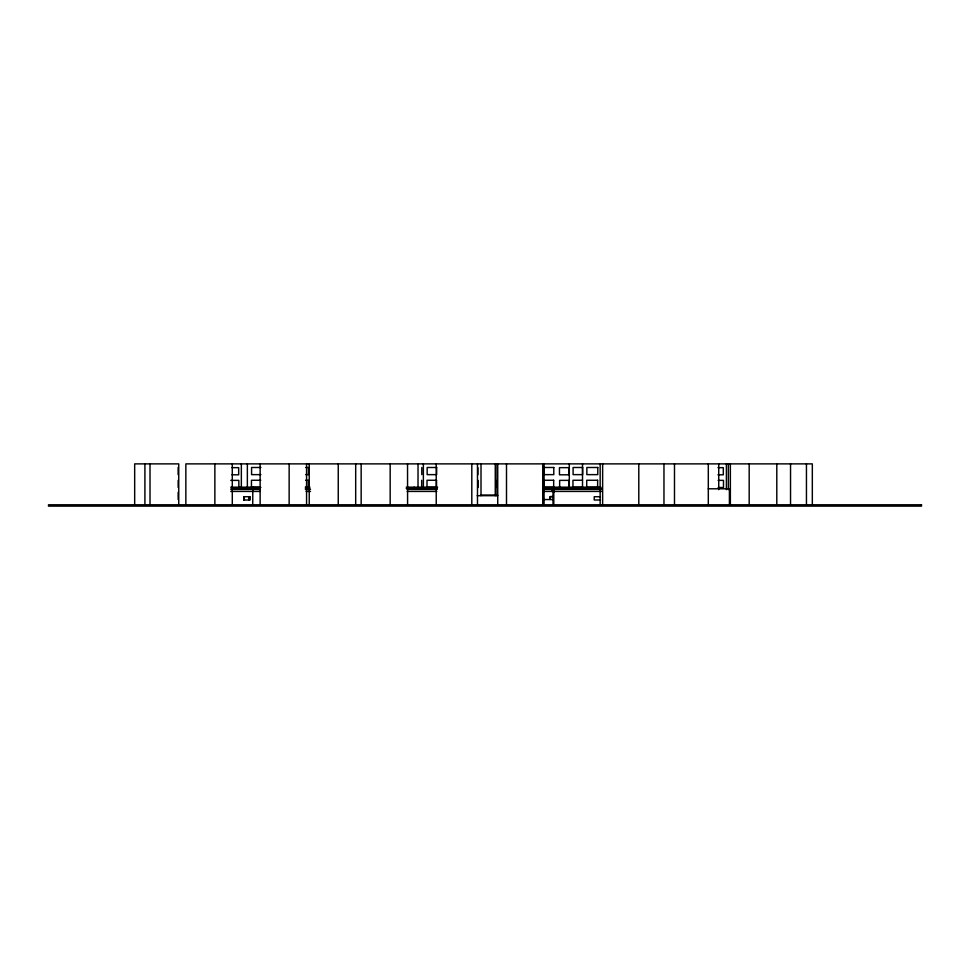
<?xml version="1.0" encoding="UTF-8"?>
<svg xmlns="http://www.w3.org/2000/svg" width="970" height="970" viewBox="0 0 970 970"><rect width="100%" height="100%" fill="white"/><g stroke="black" fill="none" stroke-linecap="round" stroke-linejoin="round"><path stroke-width="1.45" d="M260.906 467.491L251.582 467.491L251.582 474.633L260.906 474.633M305.744 467.491L308.472 467.491L308.472 474.633L305.744 474.633M231.939 467.649L238.681 467.649L238.681 474.803L231.939 474.803M717.945 467.649L723.305 467.649L723.305 474.803L717.945 474.803M230.751 480.368L238.838 480.368L238.838 487.51M260.772 480.259L251.448 480.259L251.448 487.401L260.772 487.401M305.598 480.259L308.314 480.259L308.314 487.401L305.598 487.401M582.473 480.259L572.955 480.259L572.955 487.401L582.473 487.401M718.127 480.368L723.487 480.368L723.487 487.51L718.127 487.51M230.714 487.183L260.554 487.183M305.308 487.183L309.976 487.183M406.26 487.183L437.628 487.183M543.818 487.183L600.854 487.183L600.854 488.468M231.2 488.468L260.239 488.468M305.392 488.468L309.83 488.468M406.26 488.468L437.228 488.468M543.818 488.468L601.17 488.468M708.233 488.795L729.404 488.795L729.404 504.788M230.775 489.401L260.106 489.401M305.392 489.401L310.521 489.401M407.194 489.401L437.228 489.401M543.479 489.401L601.642 489.401M230.775 491.426L259.996 491.426M306.108 491.426L310.521 491.426M407.194 491.426L436.803 491.426M543.479 491.426L601.642 491.426M481.011 495.064L497.598 495.064M477.143 495.682L497.731 495.682M552.864 496.567L550.148 496.567L550.148 499.453M552.9 496.676L550.245 496.676L550.245 499.417M600.272 496.713L594.234 496.713L594.234 499.999L600.272 499.999M544.243 499.55L553.009 499.55M553.797 489.401L554.416 492.202M812.327 504.788L812.327 463.878L185.852 463.878L185.852 504.788M806.446 463.878L806.446 504.788M790.538 463.878L790.538 504.788M776.8 463.878L776.8 504.788M749.179 463.878L749.179 504.788M730.361 463.878L730.361 504.788M728.361 463.878L728.361 489.632M726.397 463.878L726.397 489.632M718.734 463.878L718.734 489.632M708.306 463.878L708.306 504.788M674.489 463.878L674.489 504.788M663.965 463.878L663.965 504.788M638.793 463.878L638.793 504.788M602.637 463.878L602.637 504.788M600.151 463.878L600.151 504.788M582.521 463.878L582.521 488.116M569.305 463.878L569.305 488.116M569.16 487.51L569.16 480.368L559.641 480.368L559.641 487.51M559.775 487.183L559.775 488.468M559.253 487.183L559.253 488.468M553.797 488.468L553.797 504.788M553.009 488.468L553.009 504.788M552.609 489.401L552.609 491.426M551.76 489.401L551.76 491.426M544.073 463.878L544.073 504.788M542.739 463.878L542.739 504.788M506.498 463.878L506.498 504.788M497.731 463.878L497.731 504.788M497.101 480.368L497.101 487.51M496.943 463.878L496.943 495.694M495.27 463.878L495.27 495.694M481.011 463.878L481.011 495.694M478.052 480.368L478.052 487.51M477.87 467.649L477.87 474.803M477.482 463.878L477.482 504.788M471.808 463.878L471.808 504.788M436.233 463.878L436.233 504.788M423.369 463.878L423.369 488.116M421.792 467.491L421.792 474.633M421.671 480.259L421.671 487.401M418.021 463.878L418.021 488.116M414.117 487.183L414.117 488.468M407.533 463.878L407.594 504.788M390.17 463.878L390.17 504.788M361.155 463.878L361.155 504.788M355.687 463.878L355.687 504.788M338.251 463.878L338.251 504.788M309.236 463.878L309.236 504.788M306.568 463.878L306.568 504.788M289.145 463.878L289.145 504.788M260.13 463.878L260.13 504.788M252.806 487.183L252.733 504.788M252.758 489.401L252.758 491.426M249.775 496.579L249.775 500.132M249.302 496.713L249.302 499.999M249.229 496.713L249.229 499.999M248.999 496.713L248.999 499.999M247.362 463.878L247.362 488.116M244.307 496.579L244.307 500.132M244.016 496.713L243.955 499.999M241.348 463.878L241.348 488.116M232.291 463.878L232.291 504.788M214.867 463.878L214.867 504.788M178.747 504.788L178.747 463.878L134.672 463.878L134.672 504.788M178.14 467.491L178.14 474.633M178.165 480.259L178.165 487.401M178.153 492.287L178.153 499.429M150.01 463.878L150.01 504.788M144.906 463.878L144.906 504.788M436.658 467.491L427.152 467.491L427.152 474.633L436.658 474.633L436.658 467.491M553.797 467.491L544.291 467.491L544.291 474.633L553.797 474.633L553.797 467.491M582.594 467.491L573.088 467.491L573.088 474.633L582.594 474.633L582.594 467.491M597.775 467.491L586.85 467.491L586.85 474.633L597.775 474.633L597.775 467.491M568.978 467.649L559.46 467.649L559.46 474.803L568.978 474.803L568.978 467.649M436.536 480.259L427.018 480.259L427.018 487.401L436.536 487.401L436.536 480.259M553.676 480.259L544.158 480.259L544.158 487.401L553.676 487.401L553.676 480.259M597.629 480.259L586.704 480.259L586.704 487.401L597.629 487.401L597.629 480.259M249.678 496.713L243.725 496.713L243.725 499.999L249.678 499.999L249.678 496.713M921.5 504.788L48.5 504.788L48.5 506.122L921.5 506.122L921.5 504.788"/></g></svg>
